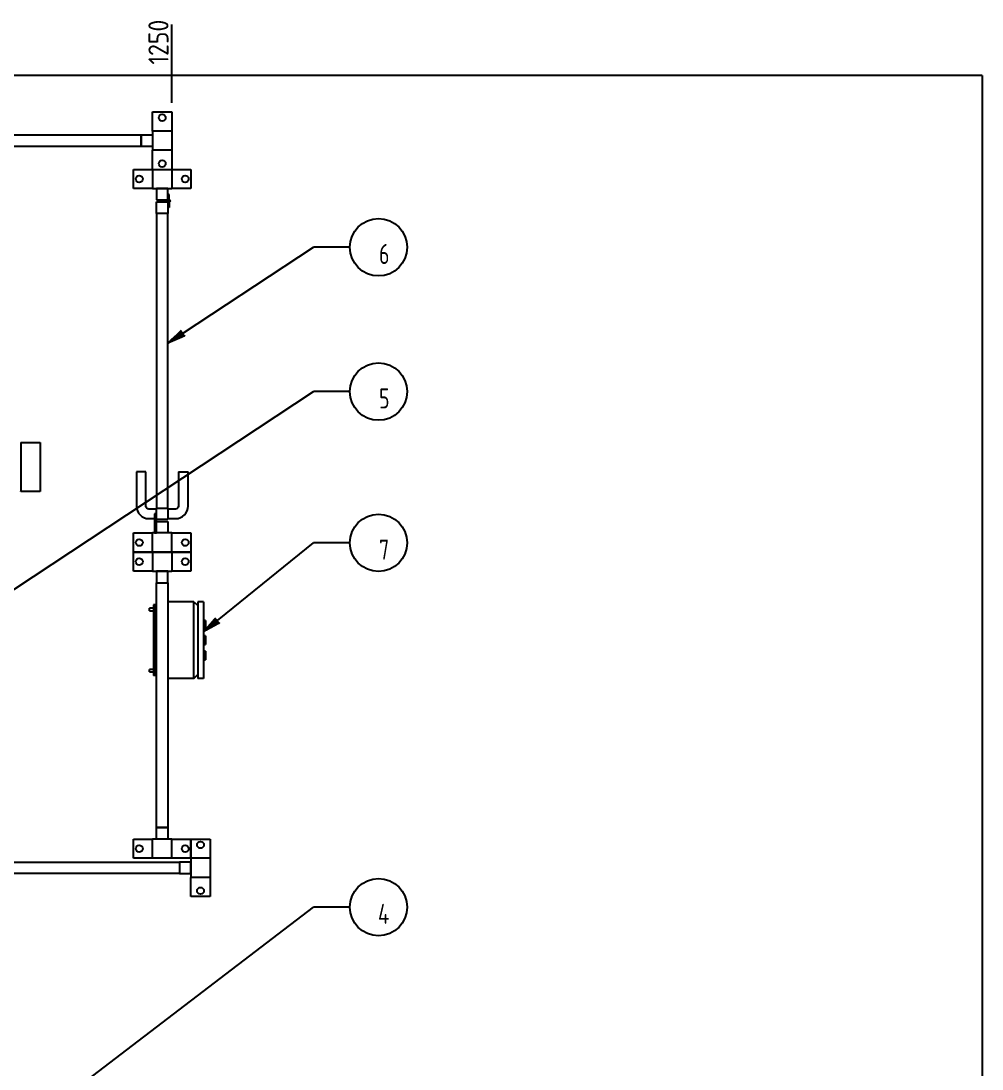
# Model space of a CAD drawing. Header units: millimetres. Extents: x 0 to 1189, y 0 to 841.
# Drawn here: x 473 to 640.5, y 254.8 to 437.4 of the extents above; entities that cross this region are included whole.
import ezdxf

# ---------------------------------------------------------------- set-up
doc = ezdxf.new("R2010")
doc.units = ezdxf.units.MM
for name, color, linetype, true_color in [('1', 7, 'CONTINUOUS', 0xffffff), ('11', 7, 'CONTINUOUS', 0xffffff), ('203', 7, 'CONTINUOUS', 0xffffff)]:
    doc.layers.add(name, color=color, linetype=linetype, true_color=true_color)
doc.styles.add('iso-1', font='isocp.shx')
pattern_1 = [(45, (0, 0), (-0.0141421356, 0.0141421356), [])]

# ---------------------------------------------------------------- blocks, each defined once
blk = doc.blocks.new('IDSYMBOL1')
at = {"layer": '1', "color": 152, "linetype": 'Continuous'}
blk.add_circle((535.32, 282.99), 5, dxfattribs=at)
at = {"layer": '1', "color": 87, "linetype": 'Continuous', "insert": (535.22, 280.07), "char_height": 3.5, "attachment_point": 7, "line_spacing_factor": 0.963855, "style": 'iso-1'}
blk.add_mtext('\\W00.841;4 ', dxfattribs=at)
blk = doc.blocks.new('IDSYMBOL2')
at = {"layer": '1', "color": 152, "linetype": 'Continuous'}
blk.add_circle((535.32, 372.79), 5, dxfattribs=at)
at = {"layer": '1', "color": 87, "linetype": 'Continuous', "insert": (535.42, 369.86), "char_height": 3.5, "attachment_point": 7, "line_spacing_factor": 0.963855, "style": 'iso-1'}
blk.add_mtext('\\W00.795;5 ', dxfattribs=at)
blk = doc.blocks.new('IDSYMBOL5')
at = {"layer": '1', "color": 152, "linetype": 'Continuous'}
blk.add_circle((535.32, 346.45), 5, dxfattribs=at)
at = {"layer": '1', "color": 87, "linetype": 'Continuous', "insert": (535.42, 343.52), "char_height": 3.5, "attachment_point": 7, "line_spacing_factor": 0.963855, "style": 'iso-1'}
blk.add_mtext('\\W00.795;7 ', dxfattribs=at)
blk = doc.blocks.new('IDSYMBOL8')
at = {"layer": '1', "color": 152, "linetype": 'Continuous'}
blk.add_circle((535.32, 397.94), 5, dxfattribs=at)
at = {"layer": '1', "color": 87, "linetype": 'Continuous', "insert": (535.42, 395.01), "char_height": 3.5, "attachment_point": 7, "line_spacing_factor": 0.963855, "style": 'iso-1'}
blk.add_mtext('\\W00.793;6 ', dxfattribs=at)

msp = doc.modelspace()

# ---------------------------------------------------------------- hatches: boundary and pattern name
at = {"layer": '1', "linetype": 'Continuous'}
h = msp.add_hatch(dxfattribs=at)
h.set_pattern_fill('ANSI31', color=27, scale=0.02, angle=45, style=0, pattern_type=0)
h.set_pattern_definition(pattern_1)
h.paths.add_polyline_path([(498.643, 381.252), (500.987, 383.466), (501.603, 382.531)], flags=0)
h = msp.add_hatch(dxfattribs=at)
h.set_pattern_fill('ANSI31', color=27, scale=0.02, angle=45, style=0, pattern_type=0)
h.set_pattern_definition(pattern_1)
h.paths.add_polyline_path([(504.843, 330.972), (506.959, 333.405), (507.663, 332.534)], flags=0)

# ---------------------------------------------------------------- linework, layer by layer
at = {"layer": '1', "color": 152, "linetype": 'Continuous'}
for p, q in [((499.31, 423.093), (499.31, 436.744)), ((498.643, 381.252), (523.97, 397.938)), ((530.32, 397.938), (523.97, 397.938)), ((459.66, 330.305), (523.97, 372.794)), ((530.32, 372.794), (523.97, 372.794)), ((504.843, 330.972), (523.97, 346.453)), ((530.32, 346.453), (523.97, 346.453)), ((438.043, 217.312), (523.97, 282.995)), ((530.32, 282.995), (523.97, 282.995))]:
    msp.add_line(p, q, dxfattribs=at)
at = {"layer": '1', "color": 251, "linetype": 'Continuous'}
for q in [(90.564, 427.855), (640.45, 35.306)]:
    msp.add_line((640.45, 427.855), q, dxfattribs=at)
at = {"layer": '1', "color": 252, "linetype": 'Continuous'}
for p, q in [((495.977, 421.505), (499.31, 421.505)), ((495.977, 418.172), (495.977, 421.505)), ((499.31, 421.505), (499.31, 418.172)), ((495.977, 418.172), (495.977, 414.839)), ((499.31, 418.172), (495.977, 418.172)), ((499.31, 418.172), (499.31, 414.839)), ((431.31, 417.505), (493.977, 417.505)), ((493.977, 417.505), (493.977, 415.505)), ((493.977, 415.505), (493.977, 417.505)), ((493.977, 417.505), (495.977, 417.505)), ((495.977, 417.505), (495.977, 415.505)), ((493.977, 415.505), (431.31, 415.505)), ((495.977, 415.505), (493.977, 415.505)), ((495.977, 411.505), (495.977, 414.839)), ((499.31, 414.839), (495.977, 414.839)), ((499.31, 414.839), (499.31, 411.505)), ((492.643, 411.505), (495.977, 411.505)), ((492.643, 408.172), (492.643, 411.505)), ((495.977, 411.505), (495.977, 408.172)), ((495.977, 411.505), (499.31, 411.505)), ((499.31, 411.505), (499.31, 408.172)), ((499.31, 411.505), (502.643, 411.505)), ((502.643, 411.505), (502.643, 408.172)), ((495.977, 408.172), (492.643, 408.172)), ((495.977, 408.172), (499.31, 408.172)), ((496.643, 408.172), (496.643, 406.172)), ((498.643, 408.172), (496.643, 408.172)), ((498.643, 406.172), (498.643, 408.172)), ((498.843, 407.139), (498.643, 407.139)), ((498.843, 406.072), (498.843, 407.139)), ((502.643, 408.172), (499.31, 408.172)), ((496.643, 406.172), (498.643, 406.172)), ((496.643, 403.839), (496.643, 405.839)), ((496.643, 405.839), (498.643, 405.839)), ((498.643, 406.172), (498.643, 406.072)), ((498.643, 406.072), (498.843, 406.072)), ((498.643, 405.939), (498.843, 405.939)), ((498.643, 405.839), (498.643, 405.939)), ((498.643, 405.839), (498.643, 403.839)), ((498.843, 405.939), (498.843, 404.872)), ((498.643, 403.839), (496.643, 403.839)), ((496.643, 403.839), (496.643, 352.505)), ((498.643, 403.839), (496.643, 403.839)), ((498.843, 404.872), (498.643, 404.872)), ((498.643, 352.505), (498.643, 403.839)), ((493.143, 358.839), (493.143, 352.839)), ((494.81, 358.839), (493.143, 358.839)), ((494.81, 352.839), (494.81, 358.839)), ((500.477, 358.839), (500.477, 352.839)), ((500.477, 358.839), (502.143, 358.839)), ((502.143, 352.839), (502.143, 358.839)), ((496.643, 352.505), (498.643, 352.505)), ((496.643, 350.505), (496.643, 352.505)), ((496.643, 352.505), (498.643, 352.505)), ((498.643, 352.505), (498.643, 350.505)), ((496.643, 352.339), (495.31, 352.339)), ((495.31, 350.672), (496.31, 350.672)), ((496.643, 351.505), (496.31, 351.505)), ((496.31, 351.505), (496.31, 348.172)), ((496.643, 348.172), (496.643, 351.505)), ((499.977, 352.339), (498.643, 352.339)), ((498.643, 350.672), (499.977, 350.672)), ((498.643, 350.505), (496.643, 350.505)), ((496.643, 348.172), (496.643, 350.172)), ((496.643, 350.172), (498.643, 350.172)), ((498.643, 350.172), (498.643, 348.172)), ((492.643, 344.839), (492.643, 348.172)), ((492.643, 348.172), (495.977, 348.172)), ((499.31, 348.172), (495.977, 348.172)), ((495.977, 344.839), (495.977, 348.172)), ((496.31, 348.172), (496.643, 348.172)), ((498.643, 348.172), (496.643, 348.172)), ((499.31, 348.172), (502.643, 348.172)), ((499.31, 344.839), (499.31, 348.172)), ((502.643, 348.172), (502.643, 344.839)), ((495.977, 344.839), (492.643, 344.839)), ((492.643, 344.839), (495.977, 344.839)), ((492.643, 341.505), (492.643, 344.839)), ((495.977, 344.839), (495.977, 341.505)), ((495.977, 344.839), (499.31, 344.839)), ((499.31, 344.839), (495.977, 344.839)), ((502.643, 344.839), (499.31, 344.839)), ((499.31, 344.839), (502.643, 344.839)), ((499.31, 344.839), (499.31, 341.505)), ((502.643, 344.839), (502.643, 341.505)), ((495.977, 341.505), (492.643, 341.505)), ((495.977, 341.505), (499.31, 341.505)), ((496.643, 341.505), (496.643, 339.505)), ((498.643, 341.505), (496.643, 341.505)), ((498.643, 339.505), (498.643, 341.505)), ((502.643, 341.505), (499.31, 341.505)), ((496.643, 339.505), (498.643, 339.505)), ((496.643, 296.839), (496.643, 339.505)), ((496.643, 339.505), (498.643, 339.505)), ((498.643, 339.505), (498.643, 296.839)), ((503.177, 336.172), (498.643, 336.172)), ((503.177, 322.839), (503.177, 336.172)), ((503.177, 336.172), (503.843, 335.505)), ((504.843, 336.172), (503.843, 336.172)), ((503.843, 336.172), (503.843, 322.839)), ((504.843, 336.172), (504.843, 322.839)), ((496.443, 335.672), (496.11, 335.672)), ((496.11, 335.672), (496.11, 323.339)), ((496.443, 335.672), (496.443, 323.339)), ((505.177, 332.922), (504.843, 332.922)), ((505.177, 332.922), (505.177, 331.422)), ((504.843, 331.422), (505.177, 331.422)), ((505.177, 330.255), (504.843, 330.255)), ((504.843, 328.755), (505.177, 328.755)), ((505.177, 330.255), (505.177, 328.755)), ((505.177, 327.589), (504.843, 327.589)), ((505.177, 327.589), (505.177, 326.089)), ((504.843, 326.089), (505.177, 326.089)), ((496.443, 323.339), (496.11, 323.339)), ((503.177, 322.839), (503.843, 323.505)), ((503.177, 322.839), (498.643, 322.839)), ((504.843, 322.839), (503.843, 322.839)), ((496.643, 294.839), (496.643, 296.839)), ((496.643, 296.839), (498.643, 296.839)), ((498.643, 296.839), (496.643, 296.839)), ((498.643, 296.839), (498.643, 294.839)), ((492.643, 291.505), (492.643, 294.839)), ((492.643, 294.839), (495.977, 294.839)), ((499.31, 294.839), (495.977, 294.839)), ((495.977, 291.505), (495.977, 294.839)), ((498.643, 294.839), (496.643, 294.839)), ((499.31, 294.839), (502.643, 294.839)), ((499.31, 291.505), (499.31, 294.839)), ((502.643, 294.839), (505.977, 294.839)), ((502.643, 291.505), (502.643, 294.839)), ((502.643, 294.839), (502.643, 291.505)), ((505.977, 294.839), (505.977, 291.505)), ((457.977, 290.839), (500.643, 290.839)), ((495.977, 291.505), (492.643, 291.505)), ((499.31, 291.505), (495.977, 291.505)), ((502.643, 291.505), (499.31, 291.505)), ((500.643, 290.839), (500.643, 288.839)), ((500.643, 290.839), (500.643, 288.839)), ((502.643, 290.839), (500.643, 290.839)), ((502.643, 291.505), (502.643, 288.172)), ((505.977, 291.505), (502.643, 291.505)), ((502.643, 288.839), (502.643, 290.839)), ((505.977, 291.505), (505.977, 288.172)), ((500.643, 288.839), (457.977, 288.839)), ((500.643, 288.839), (502.643, 288.839)), ((505.977, 288.172), (502.643, 288.172)), ((502.643, 284.839), (502.643, 288.172)), ((505.977, 288.172), (505.977, 284.839)), ((505.977, 284.839), (502.643, 284.839))]:
    msp.add_line(p, q, dxfattribs=at)
for centre in [(497.643, 420.505), (497.643, 412.505), (493.643, 409.839), (501.643, 409.839), (493.643, 346.505), (501.643, 346.505), (493.643, 343.172), (501.643, 343.172), (504.31, 293.839), (493.643, 293.172), (501.643, 293.172), (504.31, 285.839)]:
    msp.add_circle(centre, 0.6, dxfattribs=at)
at = {"layer": '1', "color": 252, "linetype": 'Continuous', "extrusion": (0, 0, -1)}
for centre, radius, start, end in [((-498.843, 406.005), 0.167, 336.42182, 23.57818), ((-498.843, 406.005), 0.167, 90, 270), ((-495.31, 352.839), 0.5, 270, 0), ((-499.977, 352.839), 0.5, 180, 270)]:
    msp.add_arc(centre, radius, start, end, dxfattribs=at)
at = {"layer": '1', "color": 252, "linetype": 'Continuous'}
for centre, start, end in [((495.31, 352.839), 180, 270), ((499.977, 352.839), 270, 0)]:
    msp.add_arc(centre, 2.167, start, end, dxfattribs=at)
at = {"layer": '11', "color": 60, "linetype": 'Continuous'}
for p, q in [((496.11, 335.054), (495.417, 335.054)), ((495.417, 334.623), (495.417, 335.054)), ((495.417, 334.623), (496.11, 334.623)), ((496.643, 335.054), (496.443, 335.054)), ((496.443, 334.623), (496.643, 334.623)), ((496.11, 324.387), (495.417, 324.387)), ((495.417, 323.956), (495.417, 324.387)), ((495.417, 323.956), (496.11, 323.956)), ((496.643, 324.387), (496.443, 324.387)), ((496.443, 323.956), (496.643, 323.956))]:
    msp.add_line(p, q, dxfattribs=at)
at = {"layer": '203', "color": 252, "linetype": 'Continuous'}
for p, q in [((473.036, 363.922), (476.37, 363.922)), ((473.036, 363.922), (473.036, 363.855)), ((473.036, 363.855), (473.036, 355.455)), ((476.37, 363.922), (476.37, 363.855)), ((476.37, 363.855), (476.37, 355.455)), ((473.036, 355.389), (473.036, 355.455)), ((476.37, 355.389), (473.036, 355.389)), ((473.036, 355.389), (473.036, 355.389)), ((473.853, 355.389), (473.553, 355.389)), ((473.853, 355.389), (473.553, 355.389)), ((476.37, 355.455), (476.37, 355.389)), ((476.37, 355.389), (476.37, 355.389))]:
    msp.add_line(p, q, dxfattribs=at)

# ---------------------------------------------------------------- block references
at = {"layer": '1', "color": 152, "linetype": 'Continuous'}
for name in ['IDSYMBOL8', 'IDSYMBOL2', 'IDSYMBOL5', 'IDSYMBOL1']:
    msp.add_blockref(name, (0, 0), dxfattribs=at)

# ---------------------------------------------------------------- texts
at = {"layer": '1', "color": 23, "linetype": 'Continuous', "insert": (498.739, 429.764), "char_height": 3.5, "attachment_point": 7, "rotation": 90, "line_spacing_factor": 0.963855, "style": 'iso-1'}
msp.add_mtext('\\W00.956;1250 ', dxfattribs=at)

doc.saveas('drawing.dxf')
